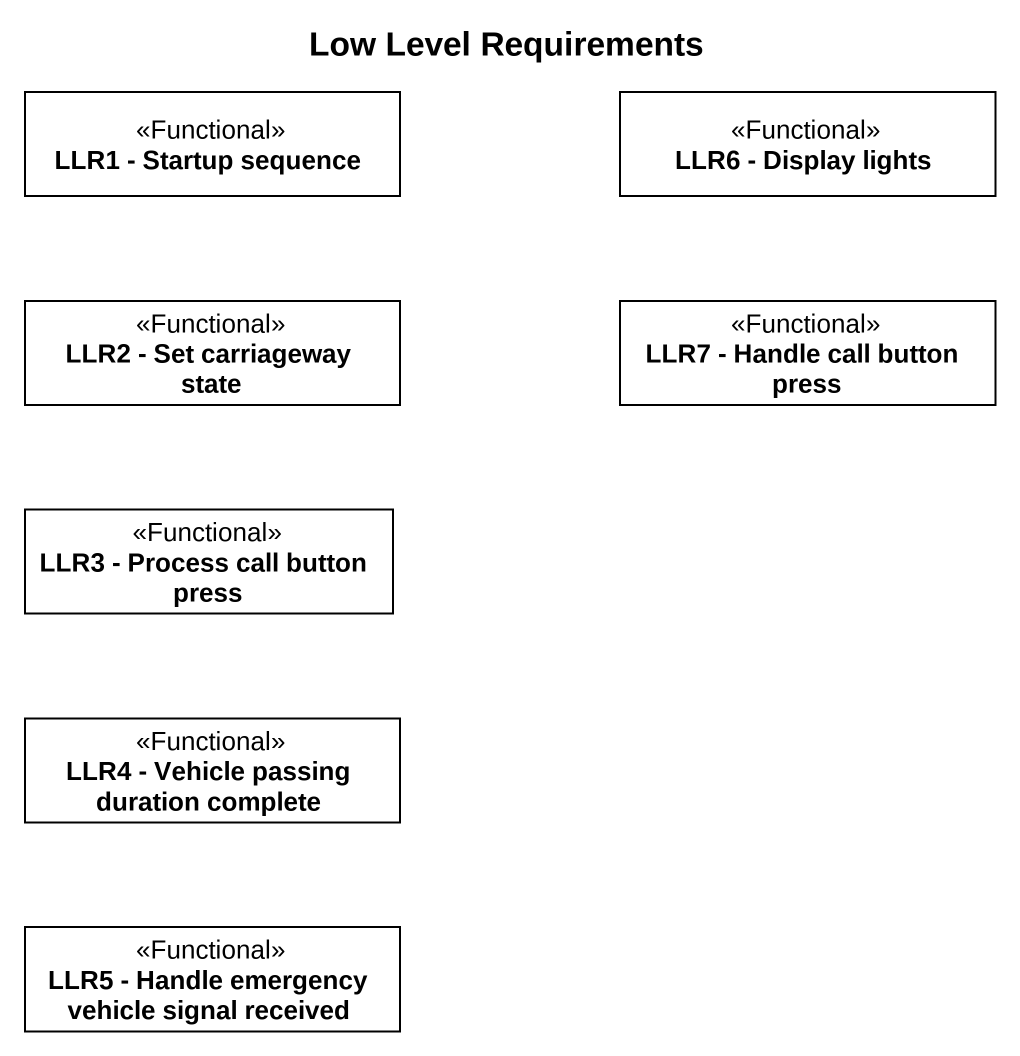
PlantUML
@startuml
title Low Level Requirements
hide circle
hide empty members
class "LLR1 - Startup sequence" as LLR1_Startup_sequence <<Functional>>
class "LLR6 - Display lights" as LLR6_Display_lights <<Functional>>
class "LLR2 - Set carriageway state" as LLR2_Set_carriageway_state <<Functional>>
class "LLR7 - Handle call button press" as LLR7_Handle_call_button <<Functional>>
class "LLR3 - Process call button press" as LLR3_Process_call_button <<Functional>>
class "LLR4 - Vehicle passing duration complete" as LLR4_Vehicle_passing <<Functional>>
class "LLR5 - Handle emergency vehicle signal received" as LLR5_Handle_emergency <<Functional>>
@enduml
